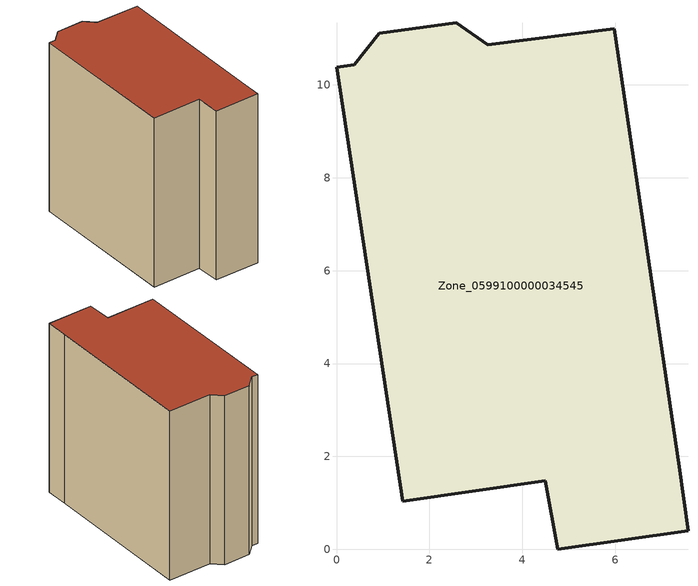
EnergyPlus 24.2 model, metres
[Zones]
Zone_0599100000034545
 floor ground (C_G): 0.92,11.11 2.58,11.34 3.26,10.86 5.98,11.21 7.38,1.78 7.57,0.4 4.76,0 4.5,1.48 1.43,1.04 0,10.38 0.38,10.43 z0
 wall outside (C_F): 0.38,10.43 0,10.38 1.43,1.04 4.5,1.48 4.76,0 7.57,0.4 7.38,1.78 5.98,11.21 3.26,10.86 2.58,11.34 0.92,11.11 0.38,10.43 z0:11.18
 roof outside (C_R): 2.58,11.34 0.92,11.11 0.38,10.43 0,10.38 1.43,1.04 4.5,1.48 4.76,0 7.57,0.4 7.38,1.78 5.98,11.21 3.26,10.86 z11.18
[BUILDING]
Pand.0599100000034545: North Axis=0; Terrain=City; Loads Convergence Tolerance Value=0.04; Temperature Convergence Tolerance Value=0.4; Solar Distribution=FullExterior; Maximum Number of Warmup Days=25; Minimum Number of Warmup Days=1
[Site:Location]
Rotterdam.The.Hague.AP_ZH_NLD Design_Conditions: Latitude=51.96; Longitude=4.45; Time Zone=1; Elevation=-4.5
[SITE:GROUNDTEMPERATURE:BUILDINGSURFACE]
18, 18, 18, 18, 18, 18, 18, 18, 18, 18, 18, 18
[MATERIAL] Thermal Absorptance=0.9; Solar Absorptance=0.7; Visible Absorptance=0.7
Name | Roughness | Thickness | Conductivity | Density | Specific Heat
G.TI.1946 | MediumSmooth | 0.15 | 1 | 540 | 1210
F.TI.1946 | Rough | 0.3 | 0.857143 | 1920 | 840
R.TI.1946 | MediumRough | 0.2 | 0.1 | 1500 | 1000
[CONSTRUCTION]
C_G: G.TI.1946
C_F: F.TI.1946
C_R: R.TI.1946
[ZONE]
Zone_0599100000034545: Type=1; Multiplier=1; Ceiling Height=Autocalculate; Volume=Autocalculate; Floor Area=autocalculate; Part of Total Floor Area=Yes
[ZONEINFILTRATION:DESIGNFLOWRATE]
Infil_Zone_0599100000034545: Zone or ZoneList or Space or SpaceList=Zone_0599100000034545; Schedule=AlwaysOn; Design Flow Rate Calculation Method=Flow/Area; Flow Rate per Floor Area=0.003; Constant Term Coefficient=1; Temperature Term Coefficient=0; Velocity Term Coefficient=0; Velocity Squared Term Coefficient=0
[HVACTEMPLATE:ZONE:IDEALLOADSAIRSYSTEM]
Zone_0599100000034545: Maximum Heating Supply Air Temperature=50; Minimum Cooling Supply Air Temperature=13; Maximum Heating Supply Air Humidity Ratio=0.0156; Minimum Cooling Supply Air Humidity Ratio=0.0077; Heating Limit=NoLimit; Cooling Limit=NoLimit; Dehumidification Control Type=ConstantSensibleHeatRatio; Cooling Sensible Heat Ratio=0.7; Dehumidification Setpoint=60; Humidification Control Type=None; Humidification Setpoint=30; Outdoor Air Method=None; Outdoor Air Flow Rate per Person=0.00944; Outdoor Air Flow Rate per Zone Floor Area=0; Outdoor Air Flow Rate per Zone=0; Demand Controlled Ventilation Type=None; Outdoor Air Economizer Type=NoEconomizer; Heat Recovery Type=None; Sensible Heat Recovery Effectiveness=0.7; Latent Heat Recovery Effectiveness=0.65
[ZONECONTROL:THERMOSTAT]
ThermostatControl_Zone_0599100000034545: Zone or ZoneList=Zone_0599100000034545; Control Type Schedule=DualSetpointControlType; Control 1=Thermostat_Zone_0599100000034545; Temperature Difference Between Cutout And Setpoint=0
[THERMOSTATSETPOINT:DUALSETPOINT]
Thermostat_Zone_0599100000034545: Heating Setpoint Temperature Schedule=HeatingSetpoint_Zone_0599100000034545; Cooling Setpoint Temperature Schedule=CoolingSetpoint_Zone_0599100000034545
[SCHEDULE:COMPACT]
HeatingSetpoint_Zone_0599100000034545: Through: 12/31, For: AllDays, Until: 24:00, 21
CoolingSetpoint_Zone_0599100000034545: Through: 12/31, For: AllDays, Until: 24:00, 24
DualSetpointControlType: Through: 12/31, For: AllDays, Until: 24:00, 4
AlwaysOn: Through: 12/31, For: AllDays, Until: 24:00, 1
